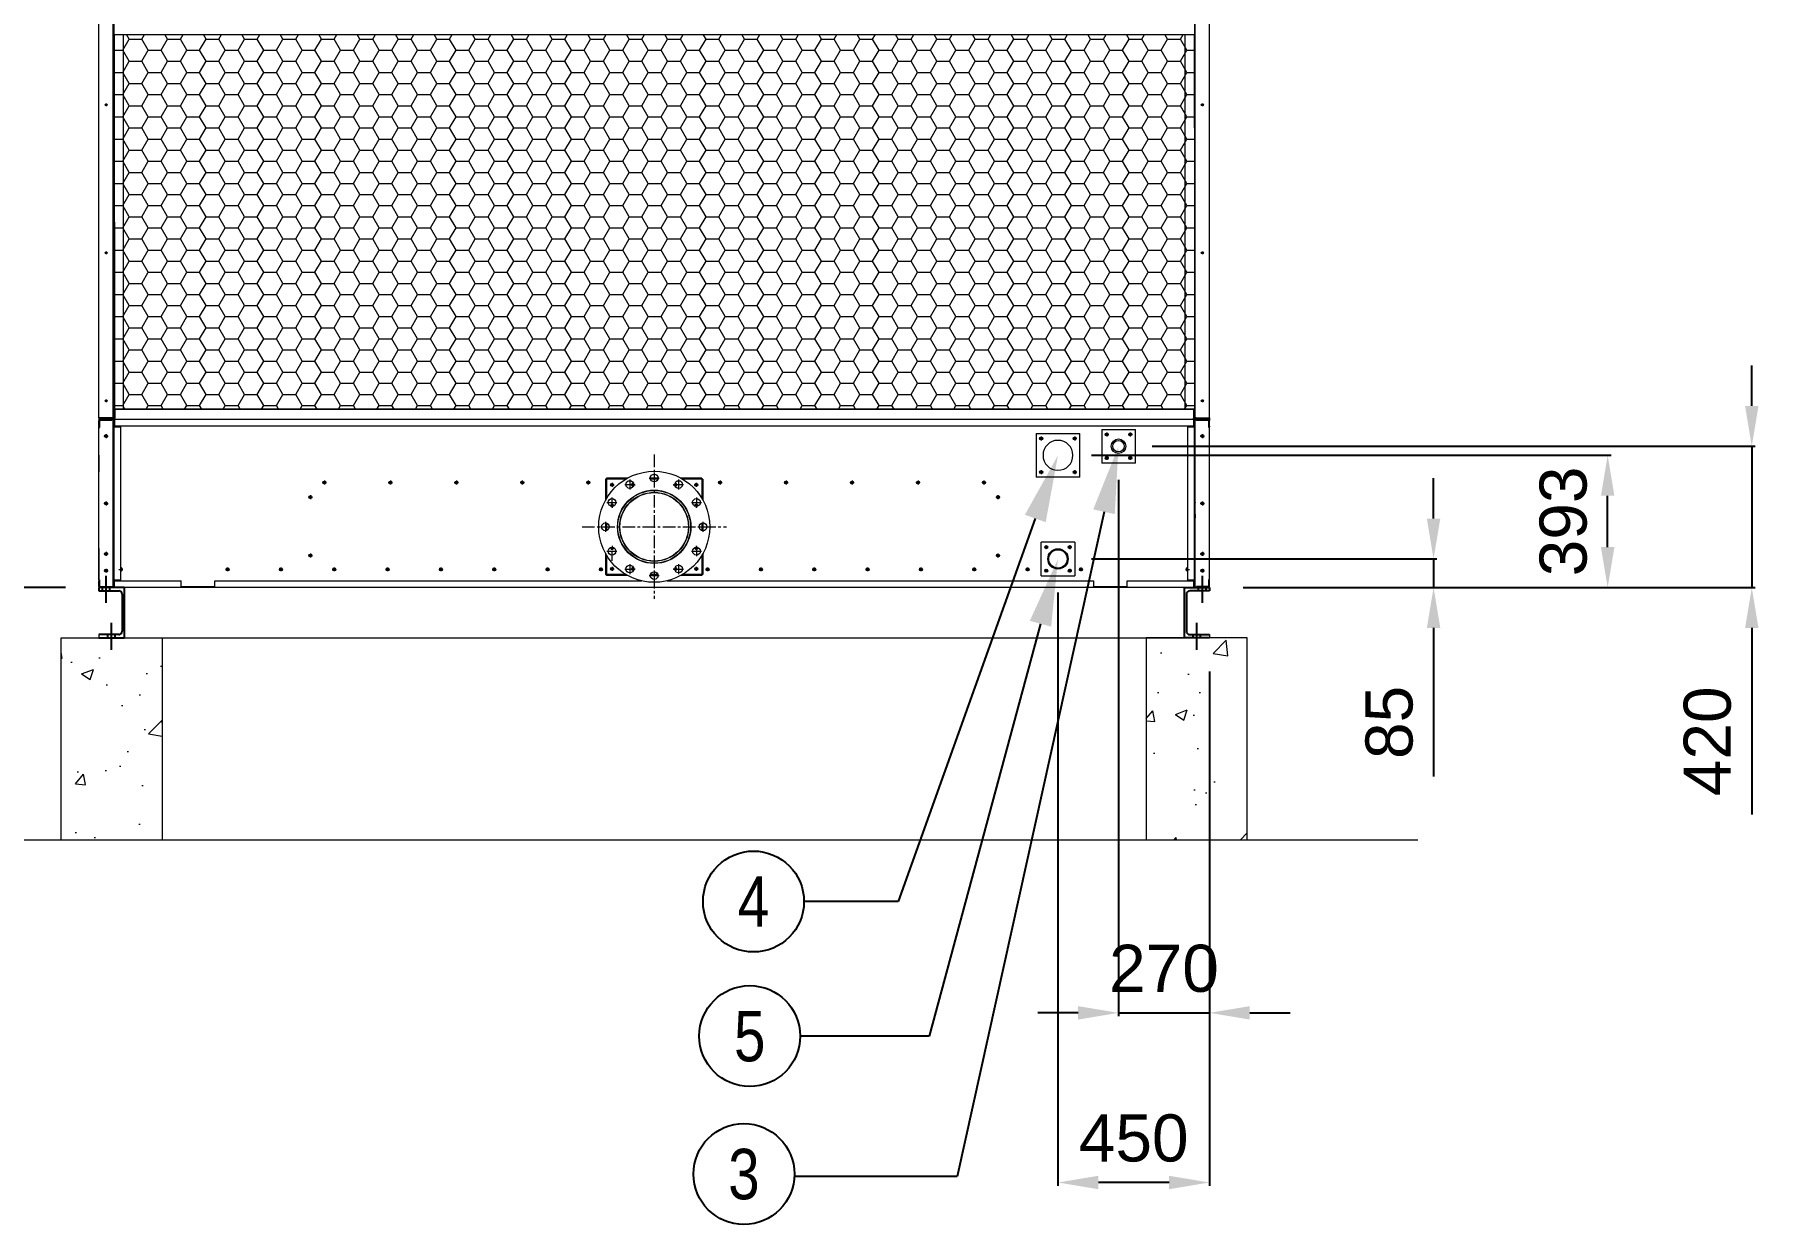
# Model space of a CAD drawing. Header units: millimetres. Extents: x 17797 to 47204, y 13896 to 34691.
# Drawn here: x 20592 to 25716, y 19586 to 23123 of the extents above; entities that cross this region are included whole.
import ezdxf
from ezdxf import colors
from ezdxf.entities.mleader import LeaderData, LeaderLine
from ezdxf.enums import TextEntityAlignment as Align
from ezdxf.math import Vec2, Vec3

# ---------------------------------------------------------------- set-up
doc = ezdxf.new("R2010")
doc.units = ezdxf.units.MM
doc.linetypes.add('CENTER', pattern=[2, 1.25, -0.25, 0.25, -0.25])
doc.linetypes.add('CENTERX2', pattern=[4, 2.5, -0.5, 0.5, -0.5])
for name, color, linetype in [('center', 1, 'CENTER'), ('냉각탑_dim', 1, 'Continuous'), ('냉각탑_text', 3, 'Continuous'), ('냉각탑_기초', 23, 'Continuous')]:
    doc.layers.add(name, color=color, linetype=linetype)
doc.styles.get("Standard").update_dxf_attribs({"font": 'arial.ttf'})
doc.dimstyles.new('1.40', dxfattribs={"dimscale": 20, "dimtxt": 1.5, "dimasz": 1, "dimexe": 0.5, "dimexo": 0.5, "dimgap": 0.5, "dimtad": 1, "dimdec": 0, "dimzin": 0, "dimdsep": 46, "dimtxsty": 'Standard', "dimcen": 0, "dimclrd": 2, "dimclre": 2, "dimclrt": 3, "dimadec": 0, "dimazin": 0, "dimtfac": 1, "dimtdec": 0, "dimtmove": 0, "dimatfit": 0, "dimfxl": 1, "dimtolj": 1, "dimtzin": 0, "dimlwd": -1, "dimlwe": -1, "dimarcsym": 0})

# ---------------------------------------------------------------- blocks, each defined once
blk = doc.blocks.new('*D101')
at = {"color": 2, "transparency": 16777216}
for p, q in [((23813.6, 21798.9), (23813.6, 20204.7)), ((24083.7, 21228.9), (24083.7, 20204.7)), ((23693.6, 20214.7), (23573.6, 20214.7)), ((23813.6, 20214.7), (24083.7, 20214.7)), ((24203.7, 20214.7), (24323.7, 20214.7))]:
    blk.add_line(p, q, dxfattribs=at)
for points in [[(23693.6, 20234.7), (23693.6, 20194.7), (23813.6, 20214.7)], [(24203.7, 20234.7), (24203.7, 20194.7), (24083.7, 20214.7)]]:
    blk.add_solid(points, dxfattribs=at)
at = {"layer": 'Defpoints', "color": 0, "transparency": 16777216}
for p in [(23813.6, 21898.9), (24083.7, 21328.9), (24083.7, 20214.7)]:
    blk.add_point(p, dxfattribs=at)
at = {"color": 3, "lineweight": 5, "transparency": 16777216, "insert": (23948.7, 20346.2), "char_height": 140, "attachment_point": 5}
blk.add_mtext('\\A1;270', dxfattribs=at)
blk = doc.blocks.new('*D109')
at = {"color": 2, "transparency": 16777216}
for p, q in [((24749.9, 21683.9), (24749.9, 21803.9)), ((23733.7, 21563.9), (24759.9, 21563.9)), ((24749.9, 21563.9), (24749.9, 21478.9)), ((24183.7, 21478.9), (24759.9, 21478.9)), ((24749.9, 21358.9), (24749.9, 20917.1))]:
    blk.add_line(p, q, dxfattribs=at)
for points in [[(24729.9, 21683.9), (24769.9, 21683.9), (24749.9, 21563.9)], [(24729.9, 21358.9), (24769.9, 21358.9), (24749.9, 21478.9)]]:
    blk.add_solid(points, dxfattribs=at)
at = {"layer": 'Defpoints', "color": 0, "transparency": 16777216}
for p in [(23633.7, 21563.9), (24083.7, 21478.9), (24749.9, 21478.9)]:
    blk.add_point(p, dxfattribs=at)
at = {"color": 3, "lineweight": 5, "transparency": 16777216, "insert": (24618.4, 21078), "char_height": 140, "attachment_point": 5, "rotation": 90}
blk.add_mtext('\\A1;85', dxfattribs=at)
blk = doc.blocks.new('*D102')
at = {"color": 2, "transparency": 16777216}
for p, q in [((23733.7, 21871.9), (25277.3, 21871.9)), ((25267.3, 21598.9), (25267.3, 21751.9)), ((24183.7, 21478.9), (25277.3, 21478.9))]:
    blk.add_line(p, q, dxfattribs=at)
for points in [[(25247.3, 21751.9), (25287.3, 21751.9), (25267.3, 21871.9)], [(25247.3, 21598.9), (25287.3, 21598.9), (25267.3, 21478.9)]]:
    blk.add_solid(points, dxfattribs=at)
at = {"layer": 'Defpoints', "color": 0, "transparency": 16777216}
for p in [(23633.7, 21871.9), (25267.3, 21871.9), (24083.7, 21478.9)]:
    blk.add_point(p, dxfattribs=at)
at = {"color": 3, "lineweight": 5, "transparency": 16777216, "insert": (25135.8, 21675.4), "char_height": 140, "attachment_point": 5, "rotation": 90}
blk.add_mtext('\\A1;393', dxfattribs=at)
blk = doc.blocks.new('*D110')
at = {"color": 2, "transparency": 16777216}
for p, q in [((25695.6, 22018.9), (25695.6, 22138.9)), ((23913.6, 21898.9), (25705.6, 21898.9)), ((25695.6, 21898.9), (25695.6, 21478.9)), ((24183.7, 21478.9), (25705.6, 21478.9)), ((25695.6, 21358.9), (25695.6, 20804.4))]:
    blk.add_line(p, q, dxfattribs=at)
for points in [[(25675.6, 22018.9), (25715.6, 22018.9), (25695.6, 21898.9)], [(25675.6, 21358.9), (25715.6, 21358.9), (25695.6, 21478.9)]]:
    blk.add_solid(points, dxfattribs=at)
at = {"layer": 'Defpoints', "color": 0, "transparency": 16777216}
for p in [(23813.6, 21898.9), (24083.7, 21478.9), (25695.6, 21478.9)]:
    blk.add_point(p, dxfattribs=at)
at = {"color": 3, "lineweight": 5, "transparency": 16777216, "insert": (25564.1, 21021.7), "char_height": 140, "attachment_point": 5, "rotation": 90}
blk.add_mtext('\\A1;420', dxfattribs=at)
blk = doc.blocks.new('*D111')
at = {"color": 2, "transparency": 16777216}
for p, q in [((20683.7, 24678.9), (20118.1, 24678.9)), ((20128.1, 24558.9), (20128.1, 21598.9)), ((20683.7, 21478.9), (20118.1, 21478.9))]:
    blk.add_line(p, q, dxfattribs=at)
for points in [[(20108.1, 24558.9), (20148.1, 24558.9), (20128.1, 24678.9)], [(20108.1, 21598.9), (20148.1, 21598.9), (20128.1, 21478.9)]]:
    blk.add_solid(points, dxfattribs=at)
at = {"layer": 'Defpoints', "color": 0, "transparency": 16777216}
for p in [(20783.7, 24678.9), (20128.1, 21478.9), (20783.7, 21478.9)]:
    blk.add_point(p, dxfattribs=at)
at = {"color": 3, "lineweight": 5, "transparency": 16777216, "insert": (19996.6, 23078.9), "char_height": 140, "attachment_point": 5, "rotation": 90}
blk.add_mtext('\\A1;3200', dxfattribs=at)
blk = doc.blocks.new('*D112')
at = {"color": 2, "transparency": 16777216}
for p, q in [((23633.7, 21463.9), (23633.7, 19700.5)), ((24083.7, 21228.9), (24083.7, 19700.5)), ((23963.7, 19710.5), (23753.7, 19710.5))]:
    blk.add_line(p, q, dxfattribs=at)
for points in [[(23753.7, 19730.5), (23753.7, 19690.5), (23633.7, 19710.5)], [(23963.7, 19730.5), (23963.7, 19690.5), (24083.7, 19710.5)]]:
    blk.add_solid(points, dxfattribs=at)
at = {"layer": 'Defpoints', "color": 0, "transparency": 16777216}
for p in [(23633.7, 21563.9), (24083.7, 21328.9), (23633.7, 19710.5)]:
    blk.add_point(p, dxfattribs=at)
at = {"color": 3, "lineweight": 5, "transparency": 16777216, "insert": (23858.7, 19841.9), "char_height": 140, "attachment_point": 5}
blk.add_mtext('\\A1;450', dxfattribs=at)
blk = doc.blocks.new('3')
at = {"lineweight": 20}
h = blk.add_hatch(dxfattribs=at)
h.set_pattern_fill('HONEY', scale=12)
h.set_pattern_definition([(0, (-361288.94, -64428.353), (57.15, 32.9955677), [38.1, -76.2]), (120, (-361288.94, -64428.353), (-57.15, 32.995568), [38.1, -76.2]), (60, (-361288.94, -64428.353), (1e-07, 65.9911357), [-76.2, 38.1])])
h.paths.add_polyline_path([(24040.1, 22009.1), (24038.2, 23122.7), (20829.3, 23122.7), (20831.2, 22009.1)])
at = {"color": 7, "lineweight": 20, "ltscale": 0.280701}
for p, q in [((20827.3, 24308.3), (20827.3, 21858.9)), ((24040.1, 21741.6), (24040.1, 24308.3)), ((24041.7, 21741.4), (24041.7, 24308.5)), ((20783.7, 21983.4), (20783.7, 24284.4)), ((20825.7, 21983.7), (20825.7, 24284.1)), ((24083.7, 21983.4), (24083.7, 24284.4)), ((20855.7, 23122.7), (20855.7, 22009.1)), ((24011.7, 22009.1), (24011.7, 23122.7)), ((20800.8, 22913.9), (20808.6, 22913.9)), ((20804.7, 22917.8), (20804.7, 22910)), ((24058.8, 22913.9), (24066.6, 22913.9)), ((24062.7, 22917.8), (24062.7, 22910)), ((20800.8, 22473.9), (20808.6, 22473.9)), ((20804.7, 22477.8), (20804.7, 22470)), ((24058.8, 22473.9), (24066.6, 22473.9)), ((24062.7, 22477.8), (24062.7, 22470)), ((20783.7, 22152.8), (20783.7, 22152.7)), ((20783.7, 22146.4), (20783.7, 22146.4)), ((20800.8, 22033.9), (20808.6, 22033.9)), ((20804.7, 22037.8), (20804.7, 22030)), ((24058.8, 22033.9), (24066.6, 22033.9)), ((24062.7, 22037.8), (24062.7, 22030)), ((20786.5, 21983.4), (20783.7, 21983.4)), ((20783.7, 21983.4), (20783.7, 21975.5)), ((20824.1, 21982.5), (20785.3, 21982.5)), ((20785.3, 21980.9), (20785.3, 21982.5)), ((20824.1, 21980.9), (20785.3, 21980.9)), ((20822.9, 21983.4), (20786.5, 21983.4)), ((20822.9, 21983.7), (20825.7, 21983.7)), ((20822.9, 21983.7), (20822.9, 21982.5)), ((20824.1, 21980.9), (20824.1, 21982.5)), ((20825.7, 21983.7), (20825.7, 21975.6)), ((20827.7, 21982.4), (20827.7, 22008.9)), ((20827.7, 22008.9), (20829.7, 22008.9)), ((20829.7, 21982.4), (20829.7, 22008.9)), ((20831.2, 22009.1), (20831.2, 21982.7)), ((20831.2, 22009.1), (24036.2, 22009.1)), ((20831.2, 21978.9), (20831.2, 21982.7)), ((24036.2, 22009.1), (24036.2, 21982.7)), ((24036.2, 21978.9), (24036.2, 21982.7)), ((24037.7, 22008.9), (24037.7, 21982.4)), ((24039.7, 22008.9), (24037.7, 22008.9)), ((24039.7, 22008.9), (24039.7, 21982.4)), ((24044.5, 21983.7), (24041.7, 21983.7)), ((24042.7, 21977.9), (24042.7, 21981.6)), ((24043.3, 21982.5), (24082.1, 21982.5)), ((24043.3, 21980.9), (24043.3, 21982.5)), ((24043.3, 21980.9), (24082.1, 21980.9)), ((24044.5, 21983.7), (24044.5, 21982.5)), ((24044.5, 21983.4), (24080.9, 21983.4)), ((24080.9, 21983.4), (24083.7, 21983.4)), ((24082.1, 21980.9), (24082.1, 21982.5)), ((24083.7, 21983.4), (24083.7, 21975.6)), ((20783.7, 21958.9), (20783.7, 21975.5)), ((20783.7, 21958.9), (20785.7, 21958.9)), ((20783.7, 21958.9), (20783.7, 21952)), ((20783.7, 21500.9), (20783.7, 21956.9)), ((20783.7, 21956.9), (20787.1, 21956.9)), ((20822.3, 21976), (20785.7, 21976)), ((20785.7, 21956.9), (20785.7, 21976)), ((20785.8, 21976), (20822.3, 21976)), ((20787.1, 21978.9), (20822.3, 21978.9)), ((20824.7, 21976.9), (20787.1, 21976.9)), ((20804.7, 21934.8), (20804.7, 21923.1)), ((20822.3, 21976), (20822.3, 21976.9)), ((20825, 21977.6), (20824.2, 21976.9)), ((20825.7, 21482.3), (20825.7, 21975.5)), ((20827.7, 21956.9), (20827.7, 21976.9)), ((20827.7, 21976.9), (20829.7, 21976.9)), ((20827.7, 21956.9), (20831.1, 21956.9)), ((20827.7, 21956.9), (20827.7, 21500.9)), ((20829.7, 21978.9), (24037.7, 21978.9)), ((20829.7, 21978.9), (20829.7, 21956.9)), ((24037.7, 21958.9), (20829.7, 21958.9)), ((20831.1, 21956.9), (20847.7, 21956.9)), ((20847.7, 21956.9), (20847.7, 21500.9)), ((23568.7, 21936.9), (23698.7, 21936.9)), ((23568.7, 21936.9), (23568.7, 21806.9)), ((23698.7, 21806.9), (23698.7, 21936.9)), ((23763.6, 21948.9), (23863.6, 21948.9)), ((23763.6, 21948.9), (23763.6, 21848.9)), ((23784.4, 21933.9), (23772.7, 21933.9)), ((23778.6, 21939.8), (23778.6, 21928.1)), ((23854.4, 21933.9), (23842.7, 21933.9)), ((23848.6, 21939.8), (23848.6, 21928.1)), ((23863.6, 21848.9), (23863.6, 21948.9)), ((24019.7, 21500.9), (24019.7, 21956.9)), ((24019.7, 21956.9), (24036.3, 21956.9)), ((24036.3, 21956.9), (24039.7, 21956.9)), ((24037.7, 21958.9), (24037.7, 21978.9)), ((24037.7, 21976.9), (24039.7, 21976.9)), ((24037.7, 21956.9), (24037.7, 21958.9)), ((24039.7, 21976.9), (24039.7, 21956.9)), ((24039.7, 21500.9), (24039.7, 21956.9)), ((24041.7, 21482.3), (24041.7, 21975.5)), ((24042.4, 21977.6), (24043.3, 21976.9)), ((24042.7, 21976.9), (24045.1, 21976.9)), ((24080.3, 21978.9), (24045.1, 21978.9)), ((24045.1, 21976.9), (24080.3, 21976.9)), ((24045.1, 21976), (24045.1, 21976.9)), ((24045.1, 21976), (24081.7, 21976)), ((24081.6, 21976), (24045.1, 21976)), ((24062.7, 21934.8), (24062.7, 21923.1)), ((24080.3, 21956.9), (24083.7, 21956.9)), ((24081.7, 21956.9), (24081.7, 21976)), ((24083.7, 21958.9), (24081.7, 21958.9)), ((24083.7, 21958.9), (24083.7, 21975.5)), ((24083.7, 21958.9), (24083.7, 21956.9)), ((24083.7, 21500.9), (24083.7, 21956.9)), ((20798.9, 21928.9), (20810.6, 21928.9)), ((23589.6, 21921.9), (23577.9, 21921.9)), ((23583.7, 21927.8), (23583.7, 21916.1)), ((23689.6, 21921.9), (23677.9, 21921.9)), ((23683.7, 21927.8), (23683.7, 21916.1)), ((23796.6, 21899), (23796.6, 21898.9)), ((23796.6, 21898.9), (23796.6, 21898.9)), ((24056.9, 21928.9), (24068.6, 21928.9)), ((20783.7, 21871.9), (20783.7, 21852)), ((20783.7, 21852), (20783.7, 21822.9)), ((20825.7, 21858.9), (20827.7, 21858.9)), ((23583.7, 21827.8), (23583.7, 21816.1)), ((23683.7, 21827.8), (23683.7, 21816.1)), ((23863.6, 21848.9), (23763.6, 21848.9)), ((23784.4, 21863.9), (23772.7, 21863.9)), ((23778.6, 21869.8), (23778.6, 21858.1)), ((23863.6, 21848.9), (23834.6, 21848.9)), ((23854.4, 21863.9), (23842.7, 21863.9)), ((23848.6, 21869.8), (23848.6, 21858.1)), ((21447.9, 21790.9), (21459.6, 21790.9)), ((21453.7, 21796.8), (21453.7, 21785.1)), ((21643.9, 21790.9), (21655.6, 21790.9)), ((21649.7, 21796.8), (21649.7, 21785.1)), ((21839.9, 21790.9), (21851.6, 21790.9)), ((21845.7, 21796.8), (21845.7, 21785.1)), ((22035.9, 21790.9), (22047.6, 21790.9)), ((22041.7, 21796.8), (22041.7, 21785.1)), ((22231.9, 21790.9), (22243.6, 21790.9)), ((22237.7, 21796.8), (22237.7, 21785.1)), ((22288.7, 21801.2), (22288.7, 21738.2)), ((22349.4, 21801.2), (22288.7, 21801.2)), ((22291.9, 21804.4), (22291.9, 21801.2)), ((22355, 21804.4), (22291.9, 21804.4)), ((22291.9, 21801.2), (22291.9, 21743.8)), ((22302.9, 21784.4), (22314.6, 21784.4)), ((22308.7, 21790.3), (22308.7, 21778.6)), ((22346.3, 21785), (22376.2, 21785)), ((22361.2, 21799.9), (22361.2, 21770)), ((22365.4, 21784.4), (22377.1, 21784.4)), ((22371.2, 21790.3), (22371.2, 21778.6)), ((22418.8, 21804.4), (22448.7, 21804.4)), ((22445.2, 21804.4), (22422.2, 21804.4)), ((22444.8, 21801.2), (22422.7, 21801.2)), ((22433.7, 21819.4), (22433.7, 21789.5)), ((22490.4, 21784.4), (22502.1, 21784.4)), ((22491.3, 21785), (22521.2, 21785)), ((22496.2, 21790.3), (22496.2, 21778.6)), ((22506.2, 21799.9), (22506.2, 21770)), ((22575.5, 21804.4), (22512.5, 21804.4)), ((22578.7, 21801.2), (22518.1, 21801.2)), ((22552.9, 21784.4), (22564.6, 21784.4)), ((22558.7, 21790.3), (22558.7, 21778.6)), ((22575.5, 21801.2), (22575.5, 21804.4)), ((22575.5, 21801.2), (22575.5, 21743.8)), ((22578.7, 21801.2), (22578.7, 21738.2)), ((22623.9, 21790.9), (22635.6, 21790.9)), ((22629.7, 21796.8), (22629.7, 21785.1)), ((22819.9, 21790.9), (22831.6, 21790.9)), ((22825.7, 21796.8), (22825.7, 21785.1)), ((23015.9, 21790.9), (23027.6, 21790.9)), ((23021.7, 21796.8), (23021.7, 21785.1)), ((23211.9, 21790.9), (23223.6, 21790.9)), ((23217.7, 21796.8), (23217.7, 21785.1)), ((23407.9, 21790.9), (23419.6, 21790.9)), ((23413.7, 21796.8), (23413.7, 21785.1)), ((23698.7, 21806.9), (23568.7, 21806.9)), ((23589.6, 21821.9), (23577.9, 21821.9)), ((23689.6, 21821.9), (23677.9, 21821.9)), ((23698.7, 21806.9), (23681.3, 21806.9)), ((20798.9, 21728.9), (20810.6, 21728.9)), ((20804.7, 21734.8), (20804.7, 21723.1)), ((21406.3, 21747.5), (21418, 21747.5)), ((21412.1, 21753.4), (21412.1, 21741.7)), ((22293.2, 21731.9), (22323.1, 21731.9)), ((22308.2, 21746.9), (22308.2, 21717)), ((22308.7, 21727.8), (22308.7, 21716.1)), ((22544.4, 21731.9), (22574.3, 21731.9)), ((22558.7, 21727.8), (22558.7, 21716.1)), ((22559.3, 21746.9), (22559.3, 21717)), ((23449.5, 21747.5), (23461.2, 21747.5)), ((23455.3, 21753.4), (23455.3, 21741.7)), ((24039.7, 21741.5), (24040, 21741.9)), ((24039.7, 21732.4), (24040, 21731.9)), ((24040, 21731.9), (24040, 21741.9)), ((24040.7, 21740.4), (24040, 21741.9)), ((24040.7, 21733.4), (24040, 21731.9)), ((24040.7, 21740.4), (24041.5, 21741.9)), ((24040.8, 21740.5), (24040.7, 21740.5)), ((24040.7, 21740.4), (24040.7, 21733.4)), ((24040.7, 21733.4), (24041.5, 21731.9)), ((24041.5, 21731.9), (24041.5, 21741.9)), ((24041.7, 21741.4), (24041.5, 21741.9)), ((24041.7, 21732.5), (24041.5, 21731.9)), ((24056.9, 21728.9), (24068.6, 21728.9)), ((24062.7, 21734.8), (24062.7, 21723.1)), ((22288.7, 21674.4), (22288.7, 21644.5)), ((22302.9, 21721.9), (22314.6, 21721.9)), ((22552.9, 21721.9), (22564.6, 21721.9)), ((22578.7, 21674.4), (22578.7, 21644.5)), ((24039.7, 21695.5), (24040, 21695.9)), ((24039.7, 21686.4), (24040, 21685.9)), ((24040, 21695.9), (24040, 21685.9)), ((24040.7, 21694.4), (24040, 21695.9)), ((24040.7, 21687.4), (24040, 21685.9)), ((24040.7, 21694.4), (24041.5, 21695.9)), ((24040.7, 21687.4), (24040.7, 21694.4)), ((24040.7, 21687.4), (24041.5, 21685.9)), ((24041.5, 21695.9), (24041.5, 21685.9)), ((24041.7, 21695.4), (24041.5, 21695.9)), ((24041.7, 21686.5), (24041.5, 21685.9)), ((22273.8, 21659.4), (22303.7, 21659.4)), ((22291.9, 21670.5), (22291.9, 21648.4)), ((22563.8, 21659.4), (22593.7, 21659.4)), ((22575.5, 21670.5), (22575.5, 21648.4)), ((24041.7, 21628.9), (24039.7, 21628.9)), ((24039.7, 21625.7), (24041.7, 21625.7)), ((24039.7, 21624.8), (24041.7, 21624.8)), ((24041.7, 21624.8), (24039.7, 21624.8)), ((20783.7, 21594.9), (20783.7, 21563.9)), ((20798.9, 21578.9), (20810.6, 21578.9)), ((20808.3, 21576.2), (20803.2, 21583.2)), ((20804.7, 21584.8), (20804.7, 21573.1)), ((21406.3, 21573.9), (21418, 21573.9)), ((21412.1, 21579.8), (21412.1, 21568.1)), ((22288.7, 21580.7), (22288.7, 21517.6)), ((22291.9, 21575.1), (22291.9, 21517.6)), ((22293.2, 21586.9), (22323.1, 21586.9)), ((22302.9, 21596.9), (22314.6, 21596.9)), ((22308.2, 21587.9), (22308.2, 21558)), ((22308.7, 21602.8), (22308.7, 21591.1)), ((22544.4, 21586.9), (22574.3, 21586.9)), ((22552.9, 21596.9), (22564.6, 21596.9)), ((22558.7, 21602.8), (22558.7, 21591.1)), ((22559.3, 21601.9), (22559.3, 21572)), ((22575.5, 21575.1), (22575.5, 21517.6)), ((22578.7, 21580.7), (22578.7, 21517.6)), ((23449.5, 21573.9), (23461.2, 21573.9)), ((23455.3, 21579.8), (23455.3, 21568.1)), ((23683.7, 21613.9), (23583.7, 21613.9)), ((23583.7, 21513.9), (23583.7, 21613.9)), ((23602.6, 21598.9), (23594.8, 21598.9)), ((23598.7, 21602.8), (23598.7, 21595)), ((23674.6, 21598.9), (23662.9, 21598.9)), ((23683.7, 21613.9), (23668.7, 21613.9)), ((23668.7, 21604.8), (23668.7, 21593.1)), ((23683.7, 21613.9), (23683.7, 21513.9)), ((24056.9, 21578.9), (24068.6, 21578.9)), ((24062.7, 21584.8), (24062.7, 21573.1)), ((20783.7, 21563.9), (20783.7, 21544)), ((20783.7, 21544), (20783.7, 21513.9)), ((20798.9, 21528.9), (20810.6, 21528.9)), ((20804.7, 21534.8), (20804.7, 21523.1)), ((20825.7, 21558.9), (20827.7, 21558.9)), ((20842.9, 21532.9), (20854.6, 21532.9)), ((20848.7, 21538.8), (20848.7, 21527.1)), ((21159.9, 21532.9), (21171.6, 21532.9)), ((21165.7, 21538.8), (21165.7, 21527.1)), ((21318.4, 21532.9), (21330.1, 21532.9)), ((21324.2, 21538.8), (21324.2, 21527.1)), ((21476.9, 21532.9), (21488.6, 21532.9)), ((21482.7, 21538.8), (21482.7, 21527.1)), ((21635.4, 21532.9), (21647.1, 21532.9)), ((21641.2, 21538.8), (21641.2, 21527.1)), ((21793.9, 21532.9), (21805.6, 21532.9)), ((21799.7, 21538.8), (21799.7, 21527.1)), ((21952.4, 21532.9), (21964.1, 21532.9)), ((21958.2, 21538.8), (21958.2, 21527.1)), ((22110.9, 21532.9), (22122.6, 21532.9)), ((22116.7, 21538.8), (22116.7, 21527.1)), ((22269.4, 21532.9), (22281.1, 21532.9)), ((22275.2, 21538.8), (22275.2, 21527.1)), ((22302.9, 21534.4), (22314.6, 21534.4)), ((22308.7, 21540.3), (22308.7, 21528.6)), ((22346.3, 21533.8), (22376.2, 21533.8)), ((22361.2, 21548.8), (22361.2, 21518.9)), ((22365.4, 21534.4), (22377.1, 21534.4)), ((22371.2, 21540.3), (22371.2, 21528.6)), ((22433.7, 21529.4), (22433.7, 21499.5)), ((22490.4, 21534.4), (22502.1, 21534.4)), ((22491.3, 21533.8), (22521.2, 21533.8)), ((22496.2, 21540.3), (22496.2, 21528.6)), ((22506.2, 21548.8), (22506.2, 21518.9)), ((22552.9, 21534.4), (22564.6, 21534.4)), ((22558.7, 21540.3), (22558.7, 21528.6)), ((22586.4, 21532.9), (22598.1, 21532.9)), ((22592.2, 21538.8), (22592.2, 21527.1)), ((22744.9, 21532.9), (22756.6, 21532.9)), ((22750.7, 21538.8), (22750.7, 21527.1)), ((22903.4, 21532.9), (22915.1, 21532.9)), ((22909.2, 21538.8), (22909.2, 21527.1)), ((23061.9, 21532.9), (23073.6, 21532.9)), ((23067.7, 21538.8), (23067.7, 21527.1)), ((23220.4, 21532.9), (23232.1, 21532.9)), ((23226.2, 21538.8), (23226.2, 21527.1)), ((23378.9, 21532.9), (23390.6, 21532.9)), ((23384.7, 21538.8), (23384.7, 21527.1)), ((23537.4, 21532.9), (23549.1, 21532.9)), ((23543.2, 21538.8), (23543.2, 21527.1)), ((23602.6, 21528.9), (23594.8, 21528.9)), ((23598.7, 21532.8), (23598.7, 21525)), ((23674.6, 21528.9), (23662.9, 21528.9)), ((23668.7, 21534.8), (23668.7, 21523.1)), ((23695.9, 21532.9), (23707.6, 21532.9)), ((23701.7, 21538.8), (23701.7, 21527.1)), ((24012.9, 21532.9), (24024.6, 21532.9)), ((24018.7, 21538.8), (24018.7, 21527.1)), ((24056.9, 21528.9), (24068.6, 21528.9)), ((24062.7, 21534.8), (24062.7, 21523.1)), ((20783.7, 21513.9), (20783.7, 21500.9)), ((20783.7, 21500.9), (20787.1, 21500.9)), ((20783.7, 21498.9), (20785.7, 21498.9)), ((20783.7, 21482.3), (20783.7, 21498.9)), ((20785.7, 21500.9), (20787.1, 21500.9)), ((20785.7, 21481.8), (20785.7, 21500.9)), ((20785.7, 21481.8), (20822.3, 21481.8)), ((20824.7, 21480.9), (20787.1, 21480.9)), ((20787.1, 21478.9), (20822.3, 21478.9)), ((20822.3, 21481.8), (20822.3, 21480.9)), ((20822.3, 21478.9), (20829.7, 21478.9)), ((20825, 21480.3), (20824.2, 21480.9)), ((20825.7, 21483), (20827.7, 21483)), ((20827.7, 21482.1), (20825.7, 21482.1)), ((20827.7, 21480.9), (20827.7, 21500.9)), ((20847.7, 21500.9), (20827.7, 21500.9)), ((20827.7, 21480.6), (20827.7, 21480.9)), ((20829.7, 21480.9), (20827.7, 21480.9)), ((20827.7, 21480.6), (20829.7, 21480.6)), ((20829.7, 21478.9), (20829.7, 21500.9)), ((20829.7, 21498.9), (21027.7, 21498.9)), ((21027.7, 21478.9), (20829.7, 21478.9)), ((21027.7, 21478.9), (21027.7, 21498.9)), ((21127.7, 21480.9), (21027.7, 21480.9)), ((21127.7, 21478.9), (21027.7, 21478.9)), ((21127.7, 21478.9), (21127.7, 21498.9)), ((21127.7, 21498.9), (22395.5, 21498.9)), ((24037.7, 21478.9), (21127.7, 21478.9)), ((22291.9, 21517.6), (22288.7, 21517.6)), ((22291.9, 21514.4), (22291.9, 21517.6)), ((22349.4, 21517.6), (22291.9, 21517.6)), ((22355, 21514.4), (22291.9, 21514.4)), ((22418.8, 21514.4), (22448.7, 21514.4)), ((22444.8, 21517.6), (22422.7, 21517.6)), ((22472, 21498.9), (23739.7, 21498.9)), ((22575.5, 21514.4), (22512.5, 21514.4)), ((22575.5, 21517.6), (22518.1, 21517.6)), ((22575.5, 21517.6), (22575.5, 21514.4)), ((22578.7, 21517.6), (22575.5, 21517.6)), ((23583.7, 21513.9), (23683.7, 21513.9)), ((23739.7, 21498.9), (23739.7, 21482.3)), ((23739.7, 21478.9), (23739.7, 21482.3)), ((23839.7, 21480.9), (23739.7, 21480.9)), ((23839.7, 21478.9), (23839.7, 21498.9)), ((23839.7, 21498.9), (24037.7, 21498.9)), ((24039.7, 21500.9), (24019.7, 21500.9)), ((24037.7, 21478.9), (24037.7, 21500.9)), ((24037.7, 21480.9), (24039.7, 21480.9)), ((24037.7, 21480.6), (24039.7, 21480.6)), ((24037.7, 21480.6), (24039.7, 21480.6)), ((24045.1, 21478.9), (24037.7, 21478.9)), ((24039.7, 21500.9), (24039.7, 21480.9)), ((24041.7, 21483), (24039.7, 21483)), ((24039.7, 21482.1), (24041.7, 21482.1)), ((24039.7, 21482.1), (24041.7, 21482.1)), ((24039.7, 21480.6), (24039.7, 21480.9)), ((24041.7, 21482.3), (24041.7, 21482.3)), ((24042.4, 21480.3), (24043.3, 21480.9)), ((24042.7, 21480.9), (24080.3, 21480.9)), ((24081.7, 21481.8), (24045.1, 21481.8)), ((24045.1, 21481.8), (24045.1, 21480.9)), ((24081.7, 21481.8), (24045.1, 21481.8)), ((24045.1, 21480.9), (24080.3, 21480.9)), ((24080.3, 21478.9), (24045.1, 21478.9)), ((24080.3, 21478.9), (24045.1, 21478.9)), ((24083.7, 21500.9), (24080.3, 21500.9)), ((24081.7, 21481.8), (24081.7, 21500.9)), ((24083.7, 21498.9), (24081.7, 21498.9)), ((24083.7, 21482.3), (24083.7, 21498.9))]:
    blk.add_line(p, q, dxfattribs=at)
at = {"color": 7, "lineweight": 25, "ltscale": 0.008333}
for p, q in [((20783.7, 21478.9), (20783.7, 21468.9)), ((24083.7, 21478.9), (24083.7, 21468.9))]:
    blk.add_line(p, q, dxfattribs=at)
at = {"color": 7, "lineweight": 25, "ltscale": 0.125}
for p, q in [((20858.7, 21478.9), (20783.7, 21478.9)), ((24008.7, 21478.9), (24083.7, 21478.9)), ((20783.7, 21328.9), (20858.7, 21328.9)), ((24083.7, 21328.9), (24008.7, 21328.9))]:
    blk.add_line(p, q, dxfattribs=at)
at = {"color": 7, "lineweight": 25, "ltscale": 0.05125}
for p, q in [((20783.7, 21468.9), (20842.2, 21468.9)), ((24083.7, 21468.9), (24025.2, 21468.9)), ((20842.2, 21338.9), (20783.7, 21338.9)), ((24025.2, 21338.9), (24083.7, 21338.9))]:
    blk.add_line(p, q, dxfattribs=at)
for p, q in [((20793.7, 21468.9), (20793.7, 21478.9)), ((20815.7, 21468.9), (20815.7, 21478.9)), ((24051.7, 21468.9), (24051.7, 21478.9)), ((24073.7, 21468.9), (24073.7, 21478.9)), ((20810.2, 21328.9), (20810.2, 21338.9)), ((20832.2, 21328.9), (20832.2, 21338.9)), ((24035.2, 21328.9), (24035.2, 21338.9)), ((24057.2, 21328.9), (24057.2, 21338.9))]:
    blk.add_line(p, q)
at = {"color": 1, "linetype": 'CENTERX2', "ltscale": 50}
for p, q in [((20804.7, 21433.9), (20804.7, 21513.9)), ((24062.7, 21433.9), (24062.7, 21513.9)), ((20821.2, 21293.9), (20821.2, 21373.9)), ((24046.2, 21293.9), (24046.2, 21373.9))]:
    blk.add_line(p, q, dxfattribs=at)
at = {"ltscale": 25}
for p, q in [((20858.7, 21478.9), (20858.7, 21328.9)), ((24008.7, 21478.9), (24008.7, 21328.9))]:
    blk.add_line(p, q, dxfattribs=at)
at = {"color": 7, "lineweight": 25, "ltscale": 0.091667}
for p, q in [((20852.2, 21458.9), (20852.2, 21348.9)), ((24015.2, 21458.9), (24015.2, 21348.9))]:
    blk.add_line(p, q, dxfattribs=at)
at = {"color": 7, "lineweight": 15, "ltscale": 0.0625}
for p, q in [((20783.7, 21338.9), (20783.7, 21328.9)), ((24083.7, 21338.9), (24083.7, 21328.9))]:
    blk.add_line(p, q, dxfattribs=at)
at = {"lineweight": 5}
blk.add_line((20858.7, 21328.9), (24008.7, 21328.9), dxfattribs=at)
at = {"color": 0, "lineweight": 20}
blk.add_lwpolyline([(20829.3, 23122.7), (24038.2, 23122.7), (24040.1, 22009.1), (20831.2, 22009.1)], close=True, dxfattribs=at)
at = {"color": 7, "lineweight": 20, "ltscale": 0.280701}
for centre, radius in [((20804.7, 22913.9), 3), ((24062.7, 22913.9), 3), ((20804.7, 22473.9), 3), ((24062.7, 22473.9), 3), ((20804.7, 22033.9), 3), ((24062.7, 22033.9), 3), ((20804.7, 21928.9), 4.5), ((20804.7, 21928.9), 3), ((23778.6, 21933.9), 4.5), ((23778.6, 21933.9), 3), ((23848.6, 21933.9), 4.5), ((23848.6, 21933.9), 3), ((24062.7, 21928.9), 4.5), ((24062.7, 21928.9), 3), ((23583.7, 21921.9), 4.5), ((23583.7, 21921.9), 3), ((23683.7, 21921.9), 4.5), ((23683.7, 21921.9), 3), ((23813.6, 21898.9), 21.5), ((23813.6, 21898.9), 17), ((23778.6, 21863.9), 4.5), ((23778.6, 21863.9), 3), ((23848.6, 21863.9), 4.5), ((23848.6, 21863.9), 3), ((21453.7, 21790.9), 4.5), ((21453.7, 21790.9), 3), ((21649.7, 21790.9), 4.5), ((21649.7, 21790.9), 3), ((21845.7, 21790.9), 4.5), ((21845.7, 21790.9), 3), ((22041.7, 21790.9), 4.5), ((22041.7, 21790.9), 3), ((22237.7, 21790.9), 4.5), ((22237.7, 21790.9), 3), ((22433.7, 21659.4), 165), ((22308.7, 21784.4), 4.5), ((22308.7, 21784.4), 3), ((22361.2, 21785), 11.5), ((22433.7, 21804.4), 11.5), ((22506.2, 21785), 11.5), ((22558.7, 21784.4), 4.5), ((22558.7, 21784.4), 3), ((22629.7, 21790.9), 4.5), ((22629.7, 21790.9), 3), ((22825.7, 21790.9), 4.5), ((22825.7, 21790.9), 3), ((23021.7, 21790.9), 4.5), ((23021.7, 21790.9), 3), ((23217.7, 21790.9), 4.5), ((23217.7, 21790.9), 3), ((23413.7, 21790.9), 4.5), ((23413.7, 21790.9), 3), ((23583.7, 21821.9), 4.5), ((23583.7, 21821.9), 3), ((23683.7, 21821.9), 4.5), ((23683.7, 21821.9), 3), ((20804.7, 21728.9), 4.5), ((21412.1, 21747.5), 4.5), ((21412.1, 21747.5), 3), ((22308.2, 21731.9), 11.5), ((22433.7, 21659.4), 109), ((22433.7, 21659.4), 108.2), ((22433.7, 21659.4), 102.3), ((22433.7, 21659.4), 101.8), ((22559.3, 21731.9), 11.5), ((23455.3, 21747.5), 4.5), ((23455.3, 21747.5), 3), ((24062.7, 21728.9), 4.5), ((24062.7, 21728.9), 3), ((22288.7, 21659.4), 11.5), ((22578.7, 21659.4), 11.5), ((20804.7, 21578.9), 4.5), ((21412.1, 21573.9), 4.5), ((21412.1, 21573.9), 3), ((22308.2, 21586.9), 11.5), ((22559.3, 21586.9), 11.5), ((23455.3, 21573.9), 4.5), ((23455.3, 21573.9), 3), ((23598.7, 21598.9), 4.5), ((23598.7, 21598.9), 3), ((23633.7, 21563.9), 30.2), ((23633.7, 21563.9), 27.3), ((23668.7, 21598.9), 4.5), ((23668.7, 21598.9), 3), ((24062.7, 21578.9), 4.5), ((24062.7, 21578.9), 3), ((20804.7, 21528.9), 4.5), ((20804.7, 21528.9), 3), ((21165.7, 21532.9), 4.5), ((21165.7, 21532.9), 3), ((21324.2, 21532.9), 4.5), ((21324.2, 21532.9), 3), ((21482.7, 21532.9), 4.5), ((21482.7, 21532.9), 3), ((21641.2, 21532.9), 4.5), ((21641.2, 21532.9), 3), ((21799.7, 21532.9), 4.5), ((21799.7, 21532.9), 3), ((21958.2, 21532.9), 4.5), ((21958.2, 21532.9), 3), ((22116.7, 21532.9), 4.5), ((22116.7, 21532.9), 3), ((22275.2, 21532.9), 4.5), ((22275.2, 21532.9), 3), ((22308.7, 21534.4), 4.5), ((22308.7, 21534.4), 3), ((22361.2, 21533.8), 11.5), ((22433.7, 21514.4), 11.5), ((22506.2, 21533.8), 11.5), ((22558.7, 21534.4), 4.5), ((22558.7, 21534.4), 3), ((22592.2, 21532.9), 4.5), ((22592.2, 21532.9), 3), ((22750.7, 21532.9), 4.5), ((22750.7, 21532.9), 3), ((22909.2, 21532.9), 4.5), ((22909.2, 21532.9), 3), ((23067.7, 21532.9), 4.5), ((23067.7, 21532.9), 3), ((23226.2, 21532.9), 4.5), ((23226.2, 21532.9), 3), ((23384.7, 21532.9), 4.5), ((23384.7, 21532.9), 3), ((23543.2, 21532.9), 4.5), ((23543.2, 21532.9), 3), ((23598.7, 21528.9), 4.5), ((23598.7, 21528.9), 3), ((23668.7, 21528.9), 4.5), ((23668.7, 21528.9), 3), ((23701.7, 21532.9), 4.5), ((23701.7, 21532.9), 3), ((24062.7, 21528.9), 4.5), ((24062.7, 21528.9), 3)]:
    blk.add_circle(centre, radius, dxfattribs=at)
for centre, radius, start, end in [((20786.8, 22346), 3.1, 180, 180.1903), ((20786.8, 22337.8), 3.1, 179.8098, 180), ((20804.7, 22036.9), 4.5, 228.594, 311.4144), ((20804.7, 22030.9), 3, 43.4325, 136.5675), ((24062.7, 22036.9), 4.5, 228.5904, 311.4465), ((24062.7, 22030.9), 3, 43.4325, 136.5675), ((20786.5, 21983.7), 2.8, 180, 180.3321), ((20786.5, 21983.7), 2.8, 186.1506, 244.6242), ((20786.5, 21983.7), 1.2, 194.4775, 270), ((20822.9, 21983.7), 1.2, 270, 0), ((20822.9, 21983.7), 2.8, 295.377, 0), ((20831.2, 21982.4), 3.5, 180, 270), ((20831.2, 21982.4), 1.5, 180, 270), ((24036.2, 21982.4), 1.5, 270, 0), ((24036.2, 21982.4), 3.5, 270, 0), ((24044.5, 21983.7), 2.8, 180, 244.6231), ((24044.5, 21983.7), 1.2, 180, 270), ((24080.9, 21983.7), 1.2, 270, 345.5225), ((24080.9, 21983.7), 2.8, 295.378, 353.8494), ((20787.1, 21975.5), 3.4, 90, 180), ((20787.1, 21975.5), 1.4, 90, 159.0752), ((20822.3, 21975.5), 3.4, 360, 90), ((24045.1, 21975.5), 3.4, 90, 180), ((24080.3, 21975.5), 3.4, 0, 90), ((24080.3, 21975.5), 1.4, 20.9248, 90), ((23633.7, 21871.9), 44.5, 0, 180), ((23633.7, 21871.9), 44.5, 180, 0), ((22371.2, 21784.4), 4.5, 79.2767, 274.1585), ((22371.2, 21784.4), 3, 64.2939, 289.1412), ((22496.2, 21784.4), 3, 250.8662, 115.6985), ((22496.2, 21784.4), 4.5, 265.8458, 100.7189), ((22308.7, 21721.9), 4.5, 355.8414, 190.7236), ((22308.7, 21721.9), 3, 340.8586, 205.7064), ((22558.7, 21721.9), 4.5, 349.2749, 184.1565), ((22558.7, 21721.9), 3, 334.2922, 199.1391), ((24044.8, 21634), 3.1, 180, 180.8462), ((20804.7, 21578.9), 3, 101.2177, 330.7823), ((22308.7, 21596.9), 4.5, 169.2812, 4.154), ((22308.7, 21596.9), 3, 154.3018, 19.1335), ((22558.7, 21596.9), 4.5, 175.8481, 10.7204), ((22558.7, 21596.9), 3, 160.8688, 25.6997), ((20831.1, 21550.5), 3.4, 179.7634, 180), ((20848.7, 21532.9), 4.5, 257.1608, 102.8392), ((20848.7, 21532.9), 3, 250.5294, 109.4706), ((22371.2, 21534.4), 4.5, 85.8438, 280.725), ((22371.2, 21534.4), 3, 70.8612, 295.7076), ((22496.2, 21534.4), 3, 244.3, 109.1314), ((22496.2, 21534.4), 4.5, 259.2794, 94.152), ((24018.7, 21532.9), 4.5, 77.1601, 282.8399), ((24018.7, 21532.9), 3, 70.5282, 289.4718), ((20787.1, 21482.3), 3.4, 180, 270), ((20787.1, 21482.3), 1.4, 200.9249, 270), ((20822.3, 21482.3), 3.4, 270, 0), ((20831.1, 21515.3), 3.4, 180, 180.3295), ((20837.1, 21472.3), 11.5, 131.8425, 134.0279), ((24030.4, 21472.3), 11.5, 45.9721, 48.1575), ((24045.1, 21482.3), 3.4, 180, 270), ((24080.3, 21482.3), 3.4, 270, 0), ((24080.3, 21482.3), 1.4, 270, 339.0751)]:
    blk.add_arc(centre, radius, start, end, dxfattribs=at)
at = {"color": 7, "lineweight": 25}
for centre, start, end in [((20842.2, 21458.9), 0, 90), ((24025.2, 21458.9), 90, 180), ((20842.2, 21348.9), 270, 0), ((24025.2, 21348.9), 180, 270)]:
    blk.add_arc(centre, 10, start, end, dxfattribs=at)
at = {"color": 7, "lineweight": 20, "ltscale": 0.280701}
for points in [[(20824.7, 21976.9), (20825.1, 21976.7), (20825.3, 21976.4), (20825.6, 21976.2), (20825.7, 21975.9), (20825.7, 21975.6), (20825.7, 21975.6), (20825.7, 21975.5), (20825.7, 21975.5)], [(24042.7, 21976.9), (24042.4, 21976.7), (24042.1, 21976.4), (24041.9, 21976.2), (24041.8, 21975.9), (24041.7, 21975.6), (24041.7, 21975.6), (24041.7, 21975.5), (24041.7, 21975.5)], [(20824.7, 21480.9), (20825.1, 21481.2), (20825.3, 21481.4), (20825.6, 21481.7), (20825.7, 21482), (20825.7, 21482.2), (20825.7, 21482.3), (20825.7, 21482.3), (20825.7, 21482.3)], [(24042.7, 21480.9), (24042.4, 21481.2), (24042.1, 21481.4), (24041.9, 21481.7), (24041.8, 21482), (24041.7, 21482.2), (24041.7, 21482.3), (24041.7, 21482.3), (24041.7, 21482.3)], [(24042.7, 21480.9), (24042.4, 21481.2), (24042.1, 21481.4), (24041.9, 21481.7), (24041.8, 21482), (24041.7, 21482.2), (24041.7, 21482.3), (24041.7, 21482.3), (24041.7, 21482.3)]]:
    blk.add_open_spline(points, degree=5, knots=[0, 0, 0, 0, 0, 0, 4.644554, 4.644554, 4.644554, 5.125492, 5.125492, 5.125492, 5.125492, 5.125492, 5.125492], dxfattribs=at)
at = {"layer": 'center', "lineweight": 20, "ltscale": 30}
for p, q in [((22433.7, 21873.9), (22433.7, 21444.9)), ((22219.2, 21659.4), (22648.2, 21659.4))]:
    blk.add_line(p, q, dxfattribs=at)

msp = doc.modelspace()

# ---------------------------------------------------------------- hatches: boundary and pattern name
at = {"layer": '냉각탑_기초', "lineweight": 20, "ltscale": 30}
h = msp.add_hatch(dxfattribs=at)
h.set_pattern_fill('AR-CONC', color=256, scale=50, style=0)
h.set_pattern_definition([(50, (6042.7, 4787.6), (358.63, -31.376), [37.5, -412.5]), (355, (6042.7, 4787.6), (-69.3757, 376.096), [30, -330]), (100.4514, (6072.6, 4785), (289.2547, 344.72), [31.87, -350.571]), (46.1842, (6042.7, 4887.6), (533.6205, -82.7595), [56.25, -618.75]), (96.6356, (6087.2, 4880.7), (467.331, 487.059), [47.805, -525.856]), (351.1842, (6042.7, 4887.6), (467.331, 487.059), [45, -495]), (21, (6092.7, 4862.6), (298.4535, -201.3094), [37.5, -412.5]), (326, (6092.7, 4862.6), (121.6577, 362.575), [30, -330]), (71.4514, (6117.58, 4845.83), (420.1113, 161.265), [31.87, -350.571]), (37.5, (6042.71, 4787.6), (6.0799, 166.4469), [0, -326, 0, -335, 0, -331.25]), (7.5, (6042.7, 4787.6), (131.5348, 197.2059), [0, -191, 0, -318.5, 0, -126.25]), (327.5, (5931.21, 4787.6), (266.9112, -11.2774), [0, -125, 0, -390, 0, -517.5]), (317.5, (5881.2, 4787.6), (291.593, 50.0525), [0, -162.5, 0, -259, 0, -367.5])])
h.paths.add_polyline_path([(20971.2, 21328.9), (20671.2, 21328.9), (20671.2, 20728.9), (20971.2, 20728.9)])
h = msp.add_hatch(dxfattribs=at)
h.set_pattern_fill('AR-CONC', color=256, scale=50, style=0)
h.set_pattern_definition([(50, (7137.7, 4787.6), (358.63, -31.376), [37.5, -412.5]), (355, (7137.7, 4787.6), (-69.3757, 376.096), [30, -330]), (100.4514, (7167.6, 4785), (289.2547, 344.72), [31.87, -350.571]), (46.1842, (7137.7, 4887.6), (533.6205, -82.7595), [56.25, -618.75]), (96.6356, (7182.2, 4880.7), (467.331, 487.059), [47.805, -525.856]), (351.1842, (7137.7, 4887.6), (467.331, 487.059), [45, -495]), (21, (7187.7, 4862.6), (298.4535, -201.3094), [37.5, -412.5]), (326, (7187.7, 4862.6), (121.6577, 362.575), [30, -330]), (71.4514, (7212.58, 4845.83), (420.1113, 161.265), [31.87, -350.571]), (37.5, (7137.71, 4787.6), (6.0799, 166.4469), [0, -326, 0, -335, 0, -331.25]), (7.5, (7137.7, 4787.6), (131.5348, 197.2059), [0, -191, 0, -318.5, 0, -126.25]), (327.5, (7026.21, 4787.6), (266.9112, -11.2774), [0, -125, 0, -390, 0, -517.5]), (317.5, (6976.2, 4787.6), (291.593, 50.0525), [0, -162.5, 0, -259, 0, -367.5])])
h.paths.add_polyline_path([(23896.2, 21328.9), (24196.2, 21328.9), (24196.2, 20728.9), (23896.2, 20728.9)])

# ---------------------------------------------------------------- linework, layer by layer
at = {"layer": '냉각탑_dim', "linetype": 'ByBlock', "lineweight": -3}
for centre in [(22728.8, 20545.6), (22717.6, 20145.6), (22700.3, 19735.6)]:
    msp.add_circle(centre, 150, dxfattribs=at)
at = {"layer": '냉각탑_기초', "lineweight": 20, "ltscale": 30}
msp.add_line((20259.1, 20728.9), (24702.8, 20728.9), dxfattribs=at)
for points in [[(20671.2, 20728.9), (20671.2, 21328.9), (20971.2, 21328.9), (20971.2, 20728.9)], [(24196.2, 20728.9), (24196.2, 21328.9), (23896.2, 21328.9), (23896.2, 20728.9)]]:
    msp.add_lwpolyline(points, dxfattribs=at)

# ---------------------------------------------------------------- block references
msp.add_blockref('3', (0, 0))

# ---------------------------------------------------------------- texts
at = {"layer": '냉각탑_text', "width": 0.8}
for s, p in [('4', (22728.8, 20545.6)), ('5', (22717.6, 20145.6)), ('3', (22700.3, 19735.6))]:
    msp.add_text(s, height=150, dxfattribs=at).set_placement(p, align=Align.MIDDLE_CENTER)

# ---------------------------------------------------------------- dimensions: what is measured, and where the dimension line sits
at = {"lineweight": 5}
for base, p1, p2, picture, middle in [((20128.1, 21478.9), (20783.7, 24678.9), (20783.7, 21478.9), '*D111', (19996.6, 23078.9)), ((25695.6, 21478.9), (23813.6, 21898.9), (24083.7, 21478.9), '*D110', (25564.1, 21021.7)), ((24749.9, 21478.9), (23633.7, 21563.9), (24083.7, 21478.9), '*D109', (24618.4, 21078))]:
    dim = msp.add_linear_dim(base=base, p1=p1, p2=p2, angle=90, dimstyle='1.40', override={"dimtxt": 7, "dimasz": 6, "dimexo": 5, "dimgap": 3}, dxfattribs=at)
    dim.commit()
    dim.dimension.update_dxf_attribs({"geometry": picture, "text_midpoint": middle})
dim = msp.add_linear_dim(base=(24083.7, 20214.7), p1=(23813.6, 21898.9), p2=(24083.7, 21328.9), dimstyle='1.40', override={"dimtxt": 7, "dimasz": 6, "dimexo": 5, "dimgap": 3}, dxfattribs=at)
dim.commit()
dim.dimension.update_dxf_attribs({"geometry": '*D101', "text_midpoint": (23948.7, 20214.7), "dimtype": 160})
dim = msp.add_linear_dim(base=(25267.3, 21871.9), p1=(24083.7, 21478.9), p2=(23633.7, 21871.9), angle=90, dimstyle='1.40', override={"dimtxt": 7, "dimasz": 6, "dimexo": 5, "dimgap": 3}, dxfattribs=at)
dim.commit()
dim.dimension.update_dxf_attribs({"geometry": '*D102', "text_midpoint": (25267.3, 21675.4), "dimtype": 160})
dim = msp.add_linear_dim(base=(23633.7, 19710.5), p1=(24083.7, 21328.9), p2=(23633.7, 21563.9), dimstyle='1.40', override={"dimtxt": 7, "dimasz": 6, "dimexo": 5, "dimgap": 3}, dxfattribs=at)
dim.commit()
dim.dimension.update_dxf_attribs({"geometry": '*D112', "text_midpoint": (23858.7, 19841.9)})

# ---------------------------------------------------------------- leaders
at = {"layer": '냉각탑_dim', "lineweight": -3}
ml = msp.add_multileader_mtext('Standard', dxfattribs=at)
ml.set_content('')
ml.set_leader_properties(color=256)
ml.build(insert=Vec2(0, 0))
ml.multileader.update_dxf_attribs({"text_right_attachment_type": 6, "dogleg_length": 5, "arrow_head_size": 199.5, "scale": 30})
ctx = ml.context
ctx.base_point, ctx.scale, ctx.char_height, ctx.arrow_head_size, ctx.landing_gap_size, ctx.plane_origin = Vec3(22850.1, 19728.8), 30, 7.18, 199.5, 3.59, Vec3(22897.5, 20592.9)
ctx.right_attachment, ctx.text_align_type = 6, 2
notes = []
notes.append((ctx, [(0, (1, 1, 0), (23333.6, 19728.8), (-1, 0), 483.5, [(0, [(23813.6, 21898.9)], 0, [])])]))
ctx.mtext, ml.multileader.dxf.content_type = None, 0
ml = msp.add_multileader_mtext('Standard', dxfattribs=at)
ml.set_content('')
ml.set_leader_properties(color=256)
ml.build(insert=Vec2(0, 0))
ml.multileader.update_dxf_attribs({"text_right_attachment_type": 6, "dogleg_length": 5, "arrow_head_size": 199.5, "scale": 30})
ctx = ml.context
ctx.base_point, ctx.scale, ctx.char_height, ctx.arrow_head_size, ctx.landing_gap_size, ctx.plane_origin = Vec3(22878.8, 20545.9), 30, 7.18, 199.5, 3.59, Vec3(22499.4, 20154.5)
ctx.right_attachment, ctx.text_align_type = 6, 2
notes.append((ctx, [(0, (1, 1, 0), (23158.3, 20545.9), (-1, 0), 279.5, [(0, [(23633.7, 21871.9)], 0, [])])]))
ctx.mtext, ml.multileader.dxf.content_type = None, 0
ml = msp.add_multileader_mtext('Standard', dxfattribs=at)
ml.set_content('')
ml.set_leader_properties(color=256)
ml.build(insert=Vec2(0, 0))
ml.multileader.update_dxf_attribs({"text_right_attachment_type": 6, "dogleg_length": 5, "arrow_head_size": 199.5, "scale": 30})
ctx = ml.context
ctx.base_point, ctx.scale, ctx.char_height, ctx.arrow_head_size, ctx.landing_gap_size, ctx.plane_origin = Vec3(22867.6, 20145.4), 30, 7.18, 199.5, 3.59, Vec3(23490.1, 19866.2)
ctx.right_attachment, ctx.text_align_type = 6, 2
notes.append((ctx, [(0, (1, 1, 0), (23251.1, 20145.4), (-1, 0), 383.5, [(0, [(23633.7, 21563.9)], 0, [])])]))
ctx.mtext, ml.multileader.dxf.content_type = None, 0
for ctx, leaders in notes:
    for number, flags, end, landing, length, lines in leaders:
        leader = LeaderData()
        leader.index, (leader.has_last_leader_line, leader.has_dogleg_vector, leader.attachment_direction) = number, flags
        leader.last_leader_point, leader.dogleg_vector, leader.dogleg_length = Vec3(end), Vec3(landing), length
        for number, points, colour, breaks in lines:
            line = LeaderLine()
            line.index, line.vertices, line.color, line.breaks = number, Vec3.list(points), colors.encode_raw_color(colour), breaks
            leader.lines.append(line)
        ctx.leaders.append(leader)

doc.saveas('drawing.dxf')
